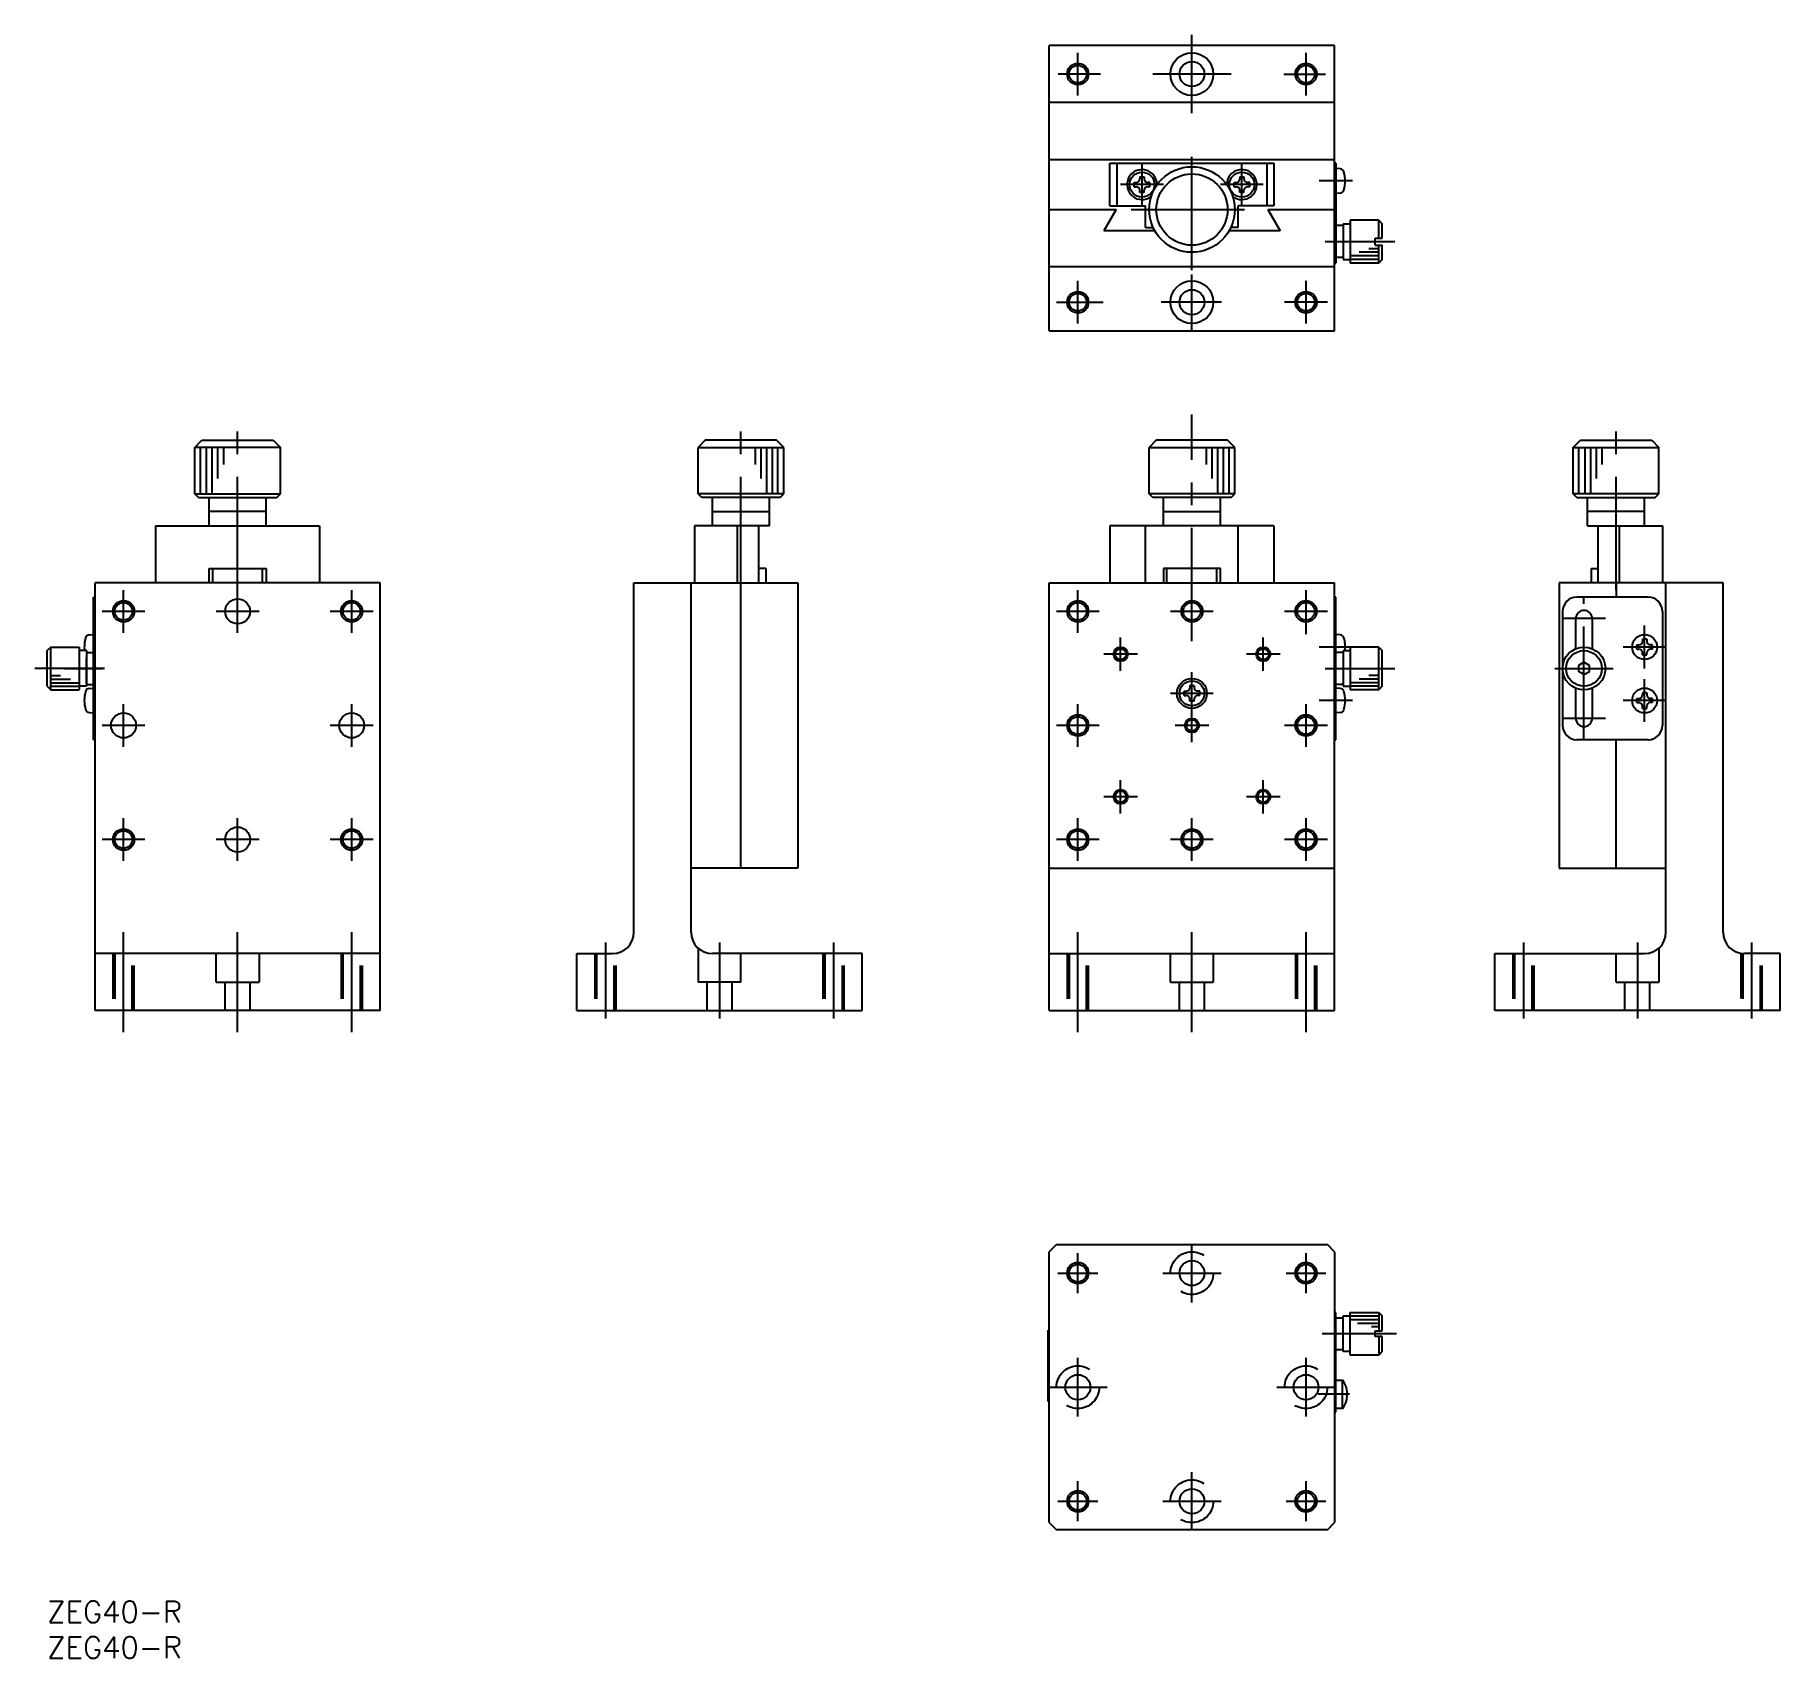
# Model space of a CAD drawing. Extents: x -2 to 243, y -8 to 220.
import ezdxf

# ---------------------------------------------------------------- set-up
doc = ezdxf.new("R2010")
doc.units = 0
doc.header["$LTSCALE"] = 0.5
doc.linetypes.add('CENTER', pattern=[50.8, 31.75, -6.35, 6.35, -6.35])
doc.linetypes.add('DASHED', pattern=[19.05, 12.7, -6.35])
for name, color, linetype in [('MSM_CENTER', 1, 'CENTER'), ('MSM_CONTINUOUS', 7, 'CONTINUOUS'), ('MSM_DASHED', 4, 'DASHED'), ('MSM_NARROW', 5, 'CONTINUOUS'), ('MSM_PART_NUMBER', 7, 'CONTINUOUS')]:
    doc.layers.add(name, color=color, linetype=linetype)
doc.styles.get("Standard").update_dxf_attribs({"font": 'txt.shx', "height": 3, "bigfont": 'bigfont.shx'})

# ---------------------------------------------------------------- blocks, each defined once
blk = doc.blocks.new('*U2')
at = {"layer": 'MSM_PART_NUMBER'}
blk.add_text('ZEG40-R', height=3, dxfattribs=at).set_placement((0, -3))
blk = doc.blocks.new('*U3')
at = {"layer": 'MSM_PART_NUMBER'}
blk.add_text('ZEG40-R', height=3, dxfattribs=at).set_placement((0, -8))

msp = doc.modelspace()

# ---------------------------------------------------------------- linework, layer by layer
at = {"layer": 'MSM_CENTER'}
for p, q in [((160.53, 208.69), (160.53, 219.69)), ((144.53, 211.19), (144.53, 217.19)), ((176.53, 211.19), (176.53, 217.19)), ((147.73, 214.19), (141.79, 214.19)), ((166.03, 214.19), (155.03, 214.19)), ((173.4, 214.19), (179.27, 214.19)), ((160.53, 186.69), (160.53, 203.69)), ((153.53, 195.69), (153.53, 201.69)), ((167.53, 195.69), (167.53, 201.69)), ((156.53, 198.69), (150.53, 198.69)), ((170.53, 198.69), (164.53, 198.69)), ((183.03, 199.2), (178.35, 199.2)), ((152.03, 195.19), (169.03, 195.19)), ((179.2, 190.69), (188.96, 190.69)), ((160.53, 178.19), (160.53, 186.09)), ((144.53, 179.19), (144.53, 185.19)), ((176.53, 179.19), (176.53, 185.19)), ((141.53, 182.19), (148.1, 182.19)), ((164.69, 182.19), (156.2, 182.19)), ((179.53, 182.19), (173.52, 182.19)), ((26.7, 141.82), (26.7, 166.42)), ((97.28, 141.82), (97.28, 166.42)), ((160.53, 134.66), (160.53, 166.42)), ((220.01, 141.82), (220.01, 166.42)), ((10.7, 135.82), (10.7, 141.82)), ((26.7, 135.82), (26.7, 141.82)), ((42.7, 135.82), (42.7, 141.82)), ((144.53, 135.82), (144.53, 141.82)), ((176.53, 135.63), (176.53, 141.82)), ((215.51, 120.82), (215.51, 140.82)), ((13.7, 138.82), (7.7, 138.82)), ((29.7, 138.82), (23.7, 138.82)), ((45.7, 138.82), (39.7, 138.82)), ((147.53, 138.82), (141.53, 138.82)), ((163.53, 138.82), (157.53, 138.82)), ((179.53, 138.82), (173.53, 138.82)), ((218.51, 137.82), (212.51, 137.82)), ((150.53, 130.48), (150.53, 135.16)), ((170.53, 130.48), (170.53, 135.16)), ((224.01, 130.82), (224.01, 136.82)), ((152.88, 132.82), (148.19, 132.82)), ((172.88, 132.82), (168.19, 132.82)), ((183.03, 133.82), (178.35, 133.82)), ((227.01, 133.82), (221.01, 133.82)), ((8.03, 130.82), (-1.73, 130.82)), ((2.4, 130.82), (7.73, 130.82)), ((160.53, 120.48), (160.53, 130.32)), ((179.2, 130.82), (188.96, 130.82)), ((211.41, 130.82), (219.61, 130.82)), ((163.53, 127.32), (157.53, 127.32)), ((224.01, 123.32), (224.01, 129.32)), ((10.7, 119.82), (10.7, 125.82)), ((42.7, 119.82), (42.7, 125.82)), ((144.53, 119.82), (144.53, 125.82)), ((176.53, 119.82), (176.53, 125.82)), ((183.03, 126.33), (178.35, 126.33)), ((227.01, 126.32), (221.01, 126.32)), ((13.7, 122.82), (7.7, 122.82)), ((45.7, 122.82), (39.7, 122.82)), ((147.53, 122.82), (141.53, 122.82)), ((162.88, 122.82), (158.19, 122.82)), ((179.53, 122.82), (173.53, 122.82)), ((218.51, 123.82), (212.51, 123.82)), ((150.53, 110.48), (150.53, 115.16)), ((170.53, 110.48), (170.53, 115.16)), ((152.88, 112.82), (148.19, 112.82)), ((172.88, 112.82), (168.19, 112.82)), ((10.7, 103.82), (10.7, 109.82)), ((26.7, 103.82), (26.7, 109.82)), ((42.7, 103.82), (42.7, 109.82)), ((144.53, 103.82), (144.53, 109.82)), ((160.53, 103.82), (160.53, 109.82)), ((176.53, 103.82), (176.53, 109.82)), ((13.7, 106.82), (7.7, 106.82)), ((29.7, 106.82), (23.7, 106.82)), ((45.7, 106.82), (39.7, 106.82)), ((147.53, 106.82), (141.53, 106.82)), ((163.53, 106.82), (157.53, 106.82)), ((179.53, 106.82), (173.53, 106.82)), ((10.7, 79.82), (10.7, 93.82)), ((26.7, 79.82), (26.7, 93.82)), ((42.7, 79.82), (42.7, 93.82)), ((144.53, 79.82), (144.53, 93.82)), ((160.53, 79.82), (160.53, 93.82)), ((176.53, 79.82), (176.53, 93.82)), ((78.28, 92.38), (78.28, 81.73)), ((94.28, 92.38), (94.28, 81.72)), ((110.28, 92.38), (110.28, 81.73)), ((207.01, 92.38), (207.01, 81.73)), ((223.01, 92.38), (223.01, 81.72)), ((239.01, 92.38), (239.01, 81.73)), ((160.53, 41.9), (160.53, 50.1)), ((144.53, 43.2), (144.53, 48.8)), ((176.53, 43.2), (176.53, 48.8)), ((141.73, 46), (147.33, 46)), ((156.43, 46), (164.63, 46)), ((173.73, 46), (179.33, 46)), ((189.23, 37.5), (178.78, 37.5)), ((144.53, 25.9), (144.53, 34.1)), ((176.53, 25.9), (176.53, 34.1)), ((140.43, 30), (148.63, 30)), ((172.43, 30), (180.63, 30)), ((182.63, 29), (178.23, 29)), ((160.53, 9.9), (160.53, 18.1)), ((144.53, 11.2), (144.53, 16.8)), ((176.53, 11.2), (176.53, 16.8)), ((141.73, 14), (147.33, 14)), ((156.43, 14), (164.63, 14)), ((173.73, 14), (179.33, 14))]:
    msp.add_line(p, q, dxfattribs=at)
at = {"layer": 'MSM_CONTINUOUS'}
for p, q in [((180.53, 218.19), (140.53, 218.19)), ((140.53, 178.19), (140.53, 218.19)), ((180.53, 178.19), (180.53, 218.19)), ((180.53, 210.19), (140.53, 210.19)), ((140.53, 202.19), (180.53, 202.19)), ((149.03, 195.69), (149.03, 201.69)), ((149.03, 201.69), (172.03, 201.69)), ((150.03, 195.69), (150.03, 201.69)), ((171.03, 201.69), (171.03, 195.69)), ((172.03, 201.69), (172.03, 195.69)), ((180.73, 201.69), (180.53, 201.69)), ((180.73, 201.69), (180.73, 187.69)), ((181.34, 200.88), (180.73, 200.94)), ((152.43, 198.99), (152.73, 198.99)), ((152.43, 198.39), (152.43, 198.99)), ((152.43, 198.39), (152.73, 198.39)), ((153.23, 199.79), (153.23, 199.49)), ((153.23, 199.79), (153.83, 199.79)), ((153.83, 199.79), (153.83, 199.49)), ((154.63, 198.99), (154.33, 198.99)), ((154.63, 198.39), (154.33, 198.39)), ((154.63, 198.39), (154.63, 198.99)), ((166.43, 198.99), (166.73, 198.99)), ((166.43, 198.39), (166.43, 198.99)), ((166.43, 198.39), (166.73, 198.39)), ((167.23, 199.79), (167.23, 199.49)), ((167.23, 199.79), (167.83, 199.79)), ((167.83, 199.79), (167.83, 199.49)), ((168.63, 198.99), (168.33, 198.99)), ((168.63, 198.39), (168.33, 198.39)), ((168.63, 198.39), (168.63, 198.99)), ((153.23, 197.59), (153.23, 197.89)), ((153.83, 197.59), (153.23, 197.59)), ((153.83, 197.59), (153.83, 197.89)), ((167.23, 197.59), (167.23, 197.89)), ((167.83, 197.59), (167.23, 197.59)), ((167.83, 197.59), (167.83, 197.89)), ((181.33, 197.49), (180.73, 197.44)), ((140.53, 195.19), (149.92, 195.19)), ((149.92, 195.19), (148.19, 192.19)), ((149.03, 195.69), (154.03, 195.69)), ((154.03, 192.69), (154.03, 195.69)), ((167.03, 192.69), (167.03, 195.69)), ((172.03, 195.69), (167.03, 195.69)), ((171.15, 195.19), (180.53, 195.19)), ((171.15, 195.19), (172.88, 192.19)), ((182.73, 193.69), (182.73, 187.69)), ((186.73, 193.69), (182.73, 193.69)), ((186.73, 193.69), (187.23, 193.19)), ((186.73, 191.19), (186.73, 193.69)), ((155.34, 192.19), (148.19, 192.19)), ((154.03, 192.69), (155.08, 192.69)), ((172.88, 192.19), (165.73, 192.19)), ((167.03, 192.69), (165.99, 192.69)), ((181.73, 192.94), (180.73, 192.94)), ((181.73, 193.19), (182.73, 193.19)), ((181.73, 193.19), (181.73, 188.19)), ((186.23, 191.19), (187.23, 191.19)), ((186.23, 190.19), (186.23, 191.19)), ((187.23, 191.19), (187.23, 193.19)), ((186.23, 190.19), (187.23, 190.19)), ((186.73, 187.69), (186.73, 190.19)), ((187.23, 188.19), (187.23, 190.19)), ((140.53, 187.19), (180.53, 187.19)), ((180.53, 187.69), (180.73, 187.69)), ((181.73, 188.44), (180.73, 188.44)), ((181.73, 188.19), (182.73, 188.19)), ((186.73, 187.69), (182.73, 187.69)), ((187.23, 188.19), (186.73, 187.69)), ((140.53, 178.19), (180.53, 178.19)), ((20.7, 161.82), (21.7, 162.82)), ((32.7, 161.82), (20.7, 161.82)), ((20.7, 155.32), (20.7, 161.82)), ((21.7, 162.82), (31.7, 162.82)), ((31.7, 162.82), (32.7, 161.82)), ((32.7, 155.32), (32.7, 161.82)), ((92.28, 162.82), (91.28, 161.82)), ((91.28, 161.82), (103.28, 161.82)), ((91.28, 155.32), (91.28, 161.82)), ((102.28, 162.82), (92.28, 162.82)), ((103.28, 161.82), (102.28, 162.82)), ((103.28, 155.32), (103.28, 161.82)), ((155.53, 162.82), (154.53, 161.82)), ((154.53, 161.82), (166.53, 161.82)), ((154.53, 155.32), (154.53, 161.82)), ((165.53, 162.82), (155.53, 162.82)), ((166.53, 161.82), (165.53, 162.82)), ((166.53, 155.32), (166.53, 161.82)), ((214.01, 161.82), (215.01, 162.82)), ((214.01, 161.82), (226.01, 161.82)), ((214.01, 155.32), (214.01, 161.82)), ((215.01, 162.82), (225.01, 162.82)), ((225.01, 162.82), (226.01, 161.82)), ((226.01, 155.32), (226.01, 161.82)), ((20.7, 155.32), (32.7, 155.32)), ((21.2, 154.82), (20.7, 155.32)), ((21.2, 154.82), (32.2, 154.82)), ((22.7, 150.82), (22.7, 154.82)), ((30.7, 150.82), (30.7, 154.82)), ((32.2, 154.82), (32.7, 155.32)), ((103.28, 155.32), (91.28, 155.32)), ((91.78, 154.82), (91.28, 155.32)), ((102.78, 154.82), (91.78, 154.82)), ((93.28, 150.82), (93.28, 154.82)), ((101.28, 150.82), (101.28, 154.82)), ((102.78, 154.82), (103.28, 155.32)), ((166.53, 155.32), (154.53, 155.32)), ((155.03, 154.82), (154.53, 155.32)), ((166.03, 154.82), (155.03, 154.82)), ((156.53, 150.82), (156.53, 154.82)), ((164.53, 150.82), (164.53, 154.82)), ((166.03, 154.82), (166.53, 155.32)), ((226.01, 155.32), (214.01, 155.32)), ((214.51, 154.82), (214.01, 155.32)), ((214.51, 154.82), (225.51, 154.82)), ((216.01, 150.82), (216.01, 154.82)), ((224.01, 150.82), (224.01, 154.82)), ((225.51, 154.82), (226.01, 155.32)), ((30.7, 152.82), (22.7, 152.82)), ((93.28, 152.82), (101.28, 152.82)), ((156.53, 152.82), (164.53, 152.82)), ((224.01, 152.82), (216.01, 152.82)), ((15.2, 150.82), (15.2, 142.82)), ((15.2, 150.82), (38.2, 150.82)), ((38.2, 150.82), (38.2, 142.82)), ((90.78, 150.82), (90.78, 142.82)), ((101.28, 150.82), (90.78, 150.82)), ((96.78, 142.82), (96.78, 150.82)), ((99.78, 142.82), (99.78, 150.82)), ((149.03, 150.82), (149.03, 142.82)), ((172.03, 150.82), (149.03, 150.82)), ((154.03, 142.82), (154.03, 150.82)), ((167.03, 142.82), (167.03, 150.82)), ((172.03, 150.82), (172.03, 142.82)), ((216.01, 150.82), (226.51, 150.82)), ((217.51, 142.82), (217.51, 150.82)), ((220.51, 142.82), (220.51, 150.82)), ((226.51, 150.82), (226.51, 142.82)), ((22.7, 142.82), (22.7, 144.82)), ((22.7, 144.82), (30.7, 144.82)), ((23.2, 142.82), (23.2, 144.82)), ((30.2, 142.82), (30.2, 144.82)), ((30.7, 144.82), (30.7, 142.82)), ((100.78, 144.82), (99.78, 144.82)), ((100.78, 144.82), (100.78, 142.82)), ((164.53, 144.82), (156.53, 144.82)), ((156.53, 144.82), (156.53, 142.82)), ((157.03, 142.82), (157.03, 144.82)), ((164.03, 142.82), (164.03, 144.82)), ((164.53, 142.82), (164.53, 144.82)), ((216.51, 144.82), (217.51, 144.82)), ((216.51, 144.82), (216.51, 142.82)), ((6.7, 82.82), (6.7, 142.82)), ((46.7, 142.82), (6.7, 142.82)), ((46.7, 82.82), (46.7, 142.82)), ((82.28, 93.82), (82.28, 142.82)), ((82.28, 142.82), (105.28, 142.82)), ((90.28, 93.82), (90.28, 142.82)), ((97.28, 102.82), (97.28, 142.82)), ((105.28, 142.82), (105.28, 102.82)), ((140.53, 82.82), (140.53, 142.82)), ((140.53, 142.82), (180.53, 142.82)), ((180.53, 82.82), (180.53, 142.82)), ((212.01, 142.82), (212.01, 102.82)), ((235.01, 142.82), (212.01, 142.82)), ((220.01, 142.82), (220.01, 140.82)), ((227.01, 93.82), (227.01, 142.82)), ((235.01, 93.82), (235.01, 142.82)), ((6.5, 140.82), (6.7, 140.82)), ((6.5, 120.82), (6.5, 140.82)), ((180.73, 140.82), (180.53, 140.82)), ((180.73, 120.82), (180.73, 140.82)), ((224.51, 140.82), (214.51, 140.82)), ((212.51, 138.82), (212.51, 122.82)), ((214.36, 133.59), (214.36, 137.82)), ((216.66, 137.82), (216.66, 133.59)), ((226.51, 138.82), (226.51, 122.82)), ((5.89, 135.52), (6.5, 135.57)), ((181.34, 135.52), (180.73, 135.57)), ((223.71, 134.92), (223.71, 134.62)), ((224.31, 134.92), (223.71, 134.92)), ((224.31, 134.92), (224.31, 134.62)), ((0.5, 133.82), (0, 133.32)), ((0, 128.32), (0, 133.32)), ((0.5, 133.82), (4.5, 133.82)), ((0.5, 127.82), (0.5, 133.82)), ((4.5, 133.82), (4.5, 127.82)), ((5.5, 133.32), (4.5, 133.32)), ((5.5, 133.32), (5.5, 128.32)), ((5.5, 133.07), (6.5, 133.07)), ((5.5, 128.72), (5.5, 132.33)), ((181.73, 133.07), (180.73, 133.07)), ((181.73, 133.32), (182.73, 133.32)), ((181.73, 133.32), (181.73, 128.32)), ((182.73, 133.82), (182.73, 127.82)), ((186.73, 133.82), (182.73, 133.82)), ((186.73, 127.82), (186.73, 133.82)), ((186.73, 133.82), (187.23, 133.32)), ((187.23, 128.32), (187.23, 133.32)), ((222.91, 134.12), (223.21, 134.12)), ((222.91, 133.52), (222.91, 134.12)), ((222.91, 133.52), (223.21, 133.52)), ((223.71, 132.72), (223.71, 133.02)), ((223.71, 132.72), (224.31, 132.72)), ((224.31, 132.72), (224.31, 133.02)), ((225.11, 134.12), (224.81, 134.12)), ((225.11, 133.52), (224.81, 133.52)), ((225.11, 133.52), (225.11, 134.12)), ((215.51, 131.69), (214.76, 131.25)), ((214.76, 131.25), (214.76, 130.39)), ((215.51, 129.96), (214.76, 130.39)), ((216.26, 131.25), (215.51, 131.69)), ((215.51, 129.96), (216.26, 130.39)), ((216.26, 130.39), (216.26, 131.25)), ((0, 128.32), (0.5, 127.82)), ((0.5, 127.82), (4.5, 127.82)), ((5.5, 128.32), (4.5, 128.32)), ((5.5, 128.57), (6.5, 128.57)), ((5.89, 128.02), (6.5, 128.07)), ((159.43, 127.62), (159.73, 127.62)), ((159.43, 127.02), (159.43, 127.62)), ((160.23, 128.42), (160.23, 128.12)), ((160.23, 128.42), (160.83, 128.42)), ((160.83, 128.42), (160.83, 128.12)), ((161.63, 127.62), (161.33, 127.62)), ((161.63, 127.02), (161.63, 127.62)), ((181.73, 128.57), (180.73, 128.57)), ((181.34, 128.02), (180.73, 128.07)), ((181.73, 128.32), (182.73, 128.32)), ((186.73, 127.82), (182.73, 127.82)), ((187.23, 128.32), (186.73, 127.82)), ((214.36, 123.82), (214.36, 128.05)), ((216.66, 128.05), (216.66, 123.82)), ((223.71, 127.42), (223.71, 127.12)), ((224.31, 127.42), (223.71, 127.42)), ((224.31, 127.42), (224.31, 127.12)), ((159.43, 127.02), (159.73, 127.02)), ((160.23, 126.22), (160.23, 126.52)), ((160.83, 126.22), (160.23, 126.22)), ((160.83, 126.22), (160.83, 126.52)), ((161.63, 127.02), (161.33, 127.02)), ((222.91, 126.62), (223.21, 126.62)), ((222.91, 126.02), (222.91, 126.62)), ((222.91, 126.02), (223.21, 126.02)), ((223.71, 125.22), (223.71, 125.52)), ((223.71, 125.22), (224.31, 125.22)), ((224.31, 125.22), (224.31, 125.52)), ((225.11, 126.62), (224.81, 126.62)), ((225.11, 126.02), (224.81, 126.02)), ((225.11, 126.02), (225.11, 126.62)), ((5.91, 124.62), (6.5, 124.57)), ((181.33, 124.62), (180.73, 124.57)), ((6.7, 120.82), (6.5, 120.82)), ((180.53, 120.82), (180.73, 120.82)), ((224.51, 120.82), (214.51, 120.82)), ((220.01, 102.82), (220.01, 120.82)), ((105.28, 102.82), (90.28, 102.82)), ((140.53, 102.82), (180.53, 102.82)), ((212.01, 102.82), (227.01, 102.82)), ((46.7, 90.82), (6.7, 90.82)), ((74.28, 82.82), (74.28, 90.82)), ((74.28, 90.82), (79.28, 90.82)), ((114.28, 90.82), (93.28, 90.82)), ((114.28, 82.82), (114.28, 90.82)), ((140.53, 90.82), (180.53, 90.82)), ((203.01, 90.82), (224.01, 90.82)), ((203.01, 82.82), (203.01, 90.82)), ((243.01, 90.82), (238.01, 90.82)), ((243.01, 82.82), (243.01, 90.82)), ((46.7, 82.82), (6.7, 82.82)), ((74.28, 82.82), (114.28, 82.82)), ((140.53, 82.82), (180.53, 82.82)), ((243.01, 82.82), (203.01, 82.82)), ((141.53, 50), (140.53, 49)), ((140.53, 11), (140.53, 49)), ((141.53, 50), (179.53, 50)), ((180.53, 49), (179.53, 50)), ((180.53, 49), (180.53, 11)), ((180.73, 40.5), (180.53, 40.5)), ((180.73, 26.5), (180.73, 40.5)), ((180.73, 39.75), (181.73, 39.75)), ((181.73, 35), (181.73, 40)), ((181.73, 40), (182.73, 40)), ((182.73, 34.5), (182.73, 40.5)), ((182.73, 40.5), (186.73, 40.5)), ((186.73, 40.5), (186.73, 37.9)), ((186.73, 40.5), (187.23, 40)), ((187.23, 37.9), (187.23, 40)), ((140.38, 38), (140.53, 38)), ((140.38, 28), (140.38, 38)), ((186.23, 37.1), (186.23, 37.9)), ((186.23, 37.9), (187.23, 37.9)), ((187.23, 37.1), (186.23, 37.1)), ((186.73, 37.1), (186.73, 34.5)), ((187.23, 35), (187.23, 37.1)), ((181.73, 35.25), (180.73, 35.25)), ((182.73, 35), (181.73, 35)), ((186.73, 34.5), (182.73, 34.5)), ((187.23, 35), (186.73, 34.5)), ((140.53, 33), (140.38, 33)), ((180.73, 31), (181.63, 31)), ((181.63, 27), (181.63, 31)), ((182.21, 29.89), (182.2, 29.89)), ((140.53, 28), (140.38, 28)), ((181.63, 27), (180.73, 27)), ((182.2, 29.18), (182.2, 28.82)), ((182.32, 29.18), (182.2, 29.18)), ((182.2, 28.82), (182.32, 28.82)), ((182.2, 28.11), (182.21, 28.11)), ((180.53, 26.5), (180.73, 26.5)), ((140.53, 11), (141.53, 10)), ((179.53, 10), (141.53, 10)), ((179.53, 10), (180.53, 11))]:
    msp.add_line(p, q, dxfattribs=at)
for centre, radius in [((144.53, 214.19), 1.23), ((160.53, 214.19), 3), ((160.53, 214.19), 1.75), ((176.53, 214.19), 1.23), ((160.53, 195.19), 6), ((153.53, 198.69), 1.75), ((160.53, 195.19), 5), ((167.53, 198.69), 1.75), ((160.53, 182.19), 3), ((160.53, 182.19), 1.75), ((144.53, 182.19), 1.23), ((176.53, 182.19), 1.23), ((10.7, 138.82), 1.23), ((26.7, 138.82), 1.75), ((42.7, 138.82), 1.23), ((144.53, 138.82), 1.23), ((160.53, 138.82), 1.23), ((176.53, 138.82), 1.23), ((224.01, 133.82), 1.75), ((150.53, 132.82), 0.783), ((170.53, 132.82), 0.783), ((215.51, 130.82), 3), ((215.51, 130.82), 2.5), ((160.53, 127.32), 2.1), ((160.53, 127.32), 1.75), ((224.01, 126.32), 1.75), ((10.7, 122.82), 1.75), ((42.7, 122.82), 1.75), ((144.53, 122.82), 1.23), ((160.53, 122.82), 0.783), ((176.53, 122.82), 1.23), ((150.53, 112.82), 0.783), ((170.53, 112.82), 0.783), ((10.7, 106.82), 1.23), ((26.7, 106.82), 1.75), ((42.7, 106.82), 1.23), ((144.53, 106.82), 1.23), ((160.53, 106.82), 1.23), ((176.53, 106.82), 1.23), ((144.53, 46), 1.23), ((160.53, 46), 1.75), ((176.53, 46), 1.23), ((144.53, 30), 1.75), ((176.53, 30), 1.75), ((144.53, 14), 1.23), ((160.53, 14), 1.75), ((176.53, 14), 1.23)]:
    msp.add_circle(centre, radius, dxfattribs=at)
for centre, radius, start, end in [((153.53, 198.69), 2.1, 358.9678, 307.902), ((167.53, 198.69), 2.1, 232.098, 181.0321), ((181.29, 200.31), 0.58, 16.5873, 85), ((152.73, 199.49), 0.5, 270, 0), ((152.73, 197.89), 0.5, 0, 90), ((154.33, 199.49), 0.5, 180, 270), ((154.33, 197.89), 0.5, 90, 180), ((166.73, 199.49), 0.5, 270, 0), ((166.73, 197.89), 0.5, 0, 90), ((168.33, 199.49), 0.5, 180, 270), ((168.33, 197.89), 0.5, 90, 180), ((177.53, 199.19), 4.5, 343.6123, 16.5873), ((181.27, 198.09), 0.6, 275, 343.6123), ((214.51, 138.82), 2, 90, 180), ((224.51, 138.82), 2, 0, 90), ((215.51, 137.82), 1.15, 0, 180), ((9.7, 133.82), 4.5, 163.4127, 186.3794), ((5.94, 134.94), 0.58, 95, 163.4127), ((181.29, 134.94), 0.58, 16.5873, 85), ((177.53, 133.82), 4.5, 353.6206, 16.5873), ((223.21, 134.62), 0.5, 270, 0), ((224.81, 134.62), 0.5, 180, 270), ((223.21, 133.02), 0.5, 0, 90), ((224.81, 133.02), 0.5, 90, 180), ((9.7, 126.32), 4.5, 163.4127, 196.3877), ((5.94, 127.44), 0.58, 95, 163.4127), ((159.73, 128.12), 0.5, 270, 0), ((161.33, 128.12), 0.5, 180, 270), ((181.29, 127.44), 0.58, 16.5873, 85), ((177.53, 126.32), 4.5, 343.6123, 16.5873), ((5.96, 125.22), 0.6, 196.3877, 265), ((159.73, 126.52), 0.5, 0, 90), ((161.33, 126.52), 0.5, 90, 180), ((181.27, 125.22), 0.6, 275, 343.6123), ((223.21, 127.12), 0.5, 270, 0), ((223.21, 125.52), 0.5, 0, 90), ((224.81, 127.12), 0.5, 180, 270), ((224.81, 125.52), 0.5, 90, 180), ((214.51, 122.82), 2, 180, 270), ((215.51, 123.82), 1.15, 180, 0), ((224.51, 122.82), 2, 270, 0), ((79.28, 93.82), 3, 270.002, 0), ((93.28, 93.82), 3, 180, 269.9907), ((224.01, 93.82), 3, 270.0093, 0), ((238.01, 93.82), 3, 180, 269.998), ((179.13, 29), 3.2, 16.1225, 38.6822), ((179.13, 29), 3.19, 3.2297, 16.1067), ((179.13, 29), 3.2, 321.3178, 343.8775), ((179.13, 29), 3.19, 343.8933, 356.7703)]:
    msp.add_arc(centre, radius, start, end, dxfattribs=at)
at = {"layer": 'MSM_DASHED'}
for p, q in [((9.2, 90.82), (9.2, 82.82)), ((9.47, 90.82), (9.47, 82.82)), ((11.93, 82.82), (11.93, 90.82)), ((12.2, 82.82), (12.2, 90.82)), ((23.7, 86.82), (23.7, 90.82)), ((29.7, 90.82), (29.7, 86.82)), ((41.2, 90.82), (41.2, 82.82)), ((41.47, 90.82), (41.47, 82.82)), ((43.93, 82.82), (43.93, 90.82)), ((44.2, 82.82), (44.2, 90.82)), ((76.78, 90.82), (76.78, 82.82)), ((77.05, 90.82), (77.05, 82.82)), ((79.51, 82.82), (79.51, 90.83)), ((79.78, 82.82), (79.78, 90.86)), ((91.28, 91.58), (91.28, 86.82)), ((97.28, 86.82), (97.28, 90.82)), ((108.78, 90.82), (108.78, 82.82)), ((109.05, 90.82), (109.05, 82.82)), ((111.51, 82.82), (111.51, 90.82)), ((111.78, 82.82), (111.78, 90.82)), ((143.03, 90.82), (143.03, 82.82)), ((143.3, 90.82), (143.3, 82.82)), ((145.76, 82.82), (145.76, 90.82)), ((146.03, 82.82), (146.03, 90.82)), ((157.53, 86.82), (157.53, 90.82)), ((163.53, 90.82), (163.53, 86.82)), ((175.03, 90.82), (175.03, 82.82)), ((175.3, 90.82), (175.3, 82.82)), ((177.76, 82.82), (177.76, 90.82)), ((178.03, 82.82), (178.03, 90.82)), ((205.51, 90.82), (205.51, 82.82)), ((205.78, 90.82), (205.78, 82.82)), ((208.24, 82.82), (208.24, 90.82)), ((208.51, 82.82), (208.51, 90.82)), ((220.01, 86.82), (220.01, 90.82)), ((226.01, 91.58), (226.01, 86.82)), ((237.51, 90.86), (237.51, 82.82)), ((237.78, 90.83), (237.78, 82.82)), ((240.24, 82.82), (240.24, 90.82)), ((240.51, 82.82), (240.51, 90.82)), ((23.7, 86.82), (29.7, 86.82)), ((24.95, 82.82), (24.95, 86.82)), ((28.45, 82.82), (28.45, 86.82)), ((97.28, 86.82), (91.28, 86.82)), ((92.53, 82.82), (92.53, 86.82)), ((96.03, 82.82), (96.03, 86.82)), ((157.53, 86.82), (163.53, 86.82)), ((158.78, 82.82), (158.78, 86.82)), ((162.28, 82.82), (162.28, 86.82)), ((220.01, 86.82), (226.01, 86.82)), ((221.26, 82.82), (221.26, 86.82)), ((224.76, 82.82), (224.76, 86.82))]:
    msp.add_line(p, q, dxfattribs=at)
for centre in [(160.53, 46), (144.53, 30), (176.53, 30), (160.53, 14)]:
    msp.add_circle(centre, 3, dxfattribs=at)
at = {"layer": 'MSM_NARROW'}
for p, q in [((186.73, 188.69), (182.73, 188.69)), ((186.73, 189.19), (183.98, 189.19)), ((186.73, 189.69), (185.36, 189.69)), ((186.73, 188.19), (182.73, 188.19)), ((21.5, 155.32), (21.5, 161.82)), ((22.3, 161.82), (22.3, 155.32)), ((23.1, 161.82), (23.1, 155.32)), ((23.9, 161.82), (23.9, 157.47)), ((24.7, 161.82), (24.7, 159.42)), ((99.28, 161.82), (99.28, 159.42)), ((100.08, 161.82), (100.08, 157.47)), ((100.88, 161.82), (100.88, 155.32)), ((101.68, 161.82), (101.68, 155.32)), ((102.48, 155.32), (102.48, 161.82)), ((162.53, 161.82), (162.53, 159.42)), ((163.33, 161.82), (163.33, 157.47)), ((164.13, 161.82), (164.13, 155.32)), ((164.93, 161.82), (164.93, 155.32)), ((165.73, 155.32), (165.73, 161.82)), ((214.81, 155.32), (214.81, 161.82)), ((215.61, 161.82), (215.61, 155.32)), ((216.41, 161.82), (216.41, 155.32)), ((217.21, 161.82), (217.21, 157.47)), ((218.01, 161.82), (218.01, 159.42)), ((0.5, 129.82), (1.88, 129.82)), ((186.73, 129.82), (185.36, 129.82)), ((0.5, 129.32), (3.25, 129.32)), ((0.5, 128.82), (4.5, 128.82)), ((0.5, 128.32), (4.5, 128.32)), ((186.73, 128.82), (182.73, 128.82)), ((186.73, 128.32), (182.73, 128.32)), ((186.73, 129.32), (183.98, 129.32)), ((182.73, 40), (186.73, 40)), ((182.73, 39.5), (186.73, 39.5)), ((183.73, 39), (186.73, 39)), ((185.73, 38.5), (186.73, 38.5))]:
    msp.add_line(p, q, dxfattribs=at)
for centre, radius in [((144.53, 214.19), 1.5), ((176.53, 214.19), 1.5), ((144.53, 182.19), 1.5), ((176.53, 182.19), 1.5), ((10.7, 138.82), 1.5), ((42.7, 138.82), 1.5), ((144.53, 138.82), 1.5), ((160.53, 138.82), 1.5), ((176.53, 138.82), 1.5), ((150.53, 132.82), 1), ((170.53, 132.82), 1), ((144.53, 122.82), 1.5), ((160.53, 122.82), 1), ((176.53, 122.82), 1.5), ((150.53, 112.82), 1), ((170.53, 112.82), 1), ((10.7, 106.82), 1.5), ((42.7, 106.82), 1.5), ((144.53, 106.82), 1.5), ((160.53, 106.82), 1.5), ((176.53, 106.82), 1.5), ((144.53, 46), 1.5), ((176.53, 46), 1.5), ((144.53, 14), 1.5), ((176.53, 14), 1.5)]:
    msp.add_circle(centre, radius, dxfattribs=at)

# ---------------------------------------------------------------- block references
at = {"layer": 'MSM_CONTINUOUS'}
for name in ['*U2', '*U3']:
    msp.add_blockref(name, (0, 0), dxfattribs=at)

doc.saveas('drawing.dxf')
